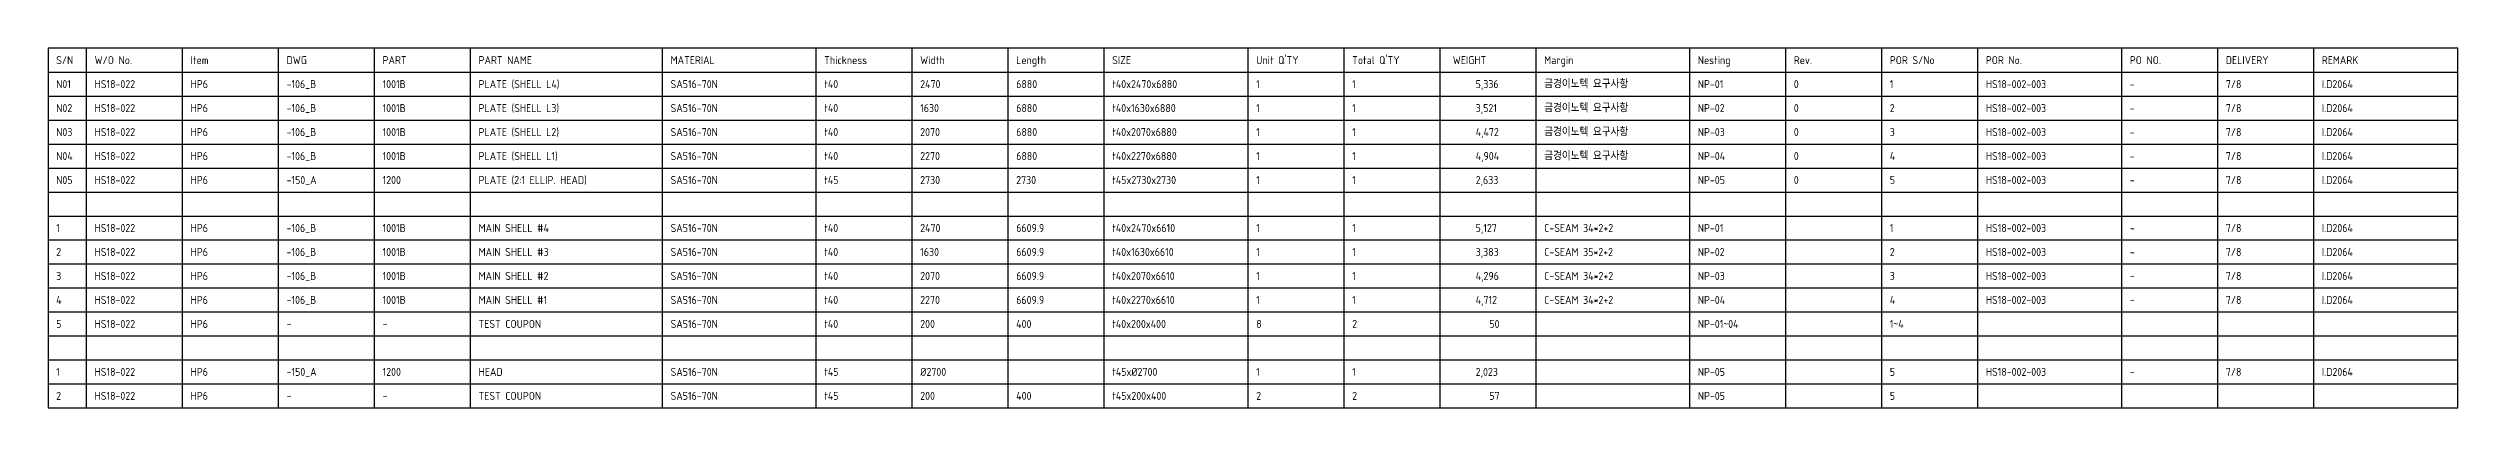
# Model space of a CAD drawing. Header units: millimetres. Extents: x -47360 to 661737, y -45870 to 354580.
# Drawn here: x -47360 to -2180, y 40000 to 46750 of the extents above; entities that cross this region are included whole.
import ezdxf

# ---------------------------------------------------------------- set-up
doc = ezdxf.new("R2010")
doc.units = ezdxf.units.MM
doc.header["$LTSCALE"] = 10
doc.layers.add('T', color=2, linetype='Continuous')
doc.styles.get("Standard").update_dxf_attribs({"font": 'isocp2.shx', "bigfont": 'whgtxt.shx'})

msp = doc.modelspace()

# ---------------------------------------------------------------- linework, layer by layer
at = {"layer": 'T', "color": 7}
for p, q in [((-46640, 40000), (-46640, 46750)), ((-44840, 40000), (-44840, 46750)), ((-43040, 40000), (-43040, 46750)), ((-41240, 40000), (-41240, 46750)), ((-39440, 40000), (-39440, 46750)), ((-35840, 40000), (-35840, 46750)), ((-32960, 40000), (-32960, 46750)), ((-31160, 40000), (-31160, 46750)), ((-29360, 40000), (-29360, 46750)), ((-27560, 40000), (-27560, 46750)), ((-24860, 40000), (-24860, 46750)), ((-23060, 40000), (-23060, 46750)), ((-21260, 40000), (-21260, 46750)), ((-19460, 40000), (-19460, 46750)), ((-16580, 40000), (-16580, 46750)), ((-14780, 40000), (-14780, 46750)), ((-12980, 40000), (-12980, 46750)), ((-11180, 40000), (-11180, 46750)), ((-8480, 40000), (-8480, 46750)), ((-6680, 40000), (-6680, 46750)), ((-4880, 40000), (-4880, 46750)), ((-47360, 46300), (-2180, 46300)), ((-47360, 45850), (-2180, 45850)), ((-47360, 45400), (-2180, 45400)), ((-47360, 44950), (-2180, 44950)), ((-47360, 44500), (-2180, 44500)), ((-47360, 44050), (-2180, 44050)), ((-47360, 43600), (-2180, 43600)), ((-47360, 43150), (-2180, 43150)), ((-47360, 42700), (-2180, 42700)), ((-47360, 42250), (-2180, 42250)), ((-47360, 41800), (-2180, 41800)), ((-47360, 41350), (-2180, 41350)), ((-47360, 40900), (-2180, 40900)), ((-47360, 40450), (-2180, 40450))]:
    msp.add_line(p, q, dxfattribs=at)
msp.add_lwpolyline([(-47360, 40000), (-2180, 40000), (-2180, 46750), (-47360, 46750), (-47360, 40000)], dxfattribs=at)

# ---------------------------------------------------------------- texts
at = {"layer": 'T'}
for s, p in [('S/N', (-47210, 46450)), ('W/O No.', (-46490, 46450)), ('Item', (-44690, 46450)), ('DWG', (-42890, 46450)), ('PART', (-41090, 46450)), ('PART NAME', (-39290, 46450)), ('MATERIAL', (-35690, 46450)), ('Thickness', (-32810, 46450)), ('Width', (-31010, 46450)), ('Length', (-29210, 46450)), ('SIZE', (-27410, 46450)), ("Unit Q'TY", (-24710, 46450)), ("Total Q'TY", (-22910, 46450)), (' WEIGHT ', (-21110, 46450)), ('Margin', (-19310, 46450)), ('Nesting', (-16430, 46450)), ('Rev. ', (-14630, 46450)), ('POR S/No', (-12830, 46450)), ('POR No.', (-11030, 46450)), ('PO NO.', (-8330, 46450)), ('DELIVERY', (-6530, 46450)), ('REMARK', (-4730, 46450)), ('N01', (-47210, 46000)), ('HS18-022', (-46490, 46000)), ('HP6', (-44690, 46000)), ('-106_B', (-42890, 46000)), ('1001B', (-41090, 46000)), ('PLATE (SHELL L4)', (-39290, 46000)), ('SA516-70N', (-35690, 46000)), ('t40', (-32810, 46000)), ('2470', (-31010, 46000)), ('6880', (-29210, 46000)), ('t40x2470x6880', (-27410, 46000)), ('1', (-24710, 46000)), ('1', (-22910, 46000)), ('      5,336 ', (-21110, 46000)), ('금경이노텍 요구사항', (-19310, 46000)), ('NP-01', (-16430, 46000)), ('0', (-14630, 46000)), ('1', (-12830, 46000)), ('HS18-002-003', (-11030, 46000)), ('7/8', (-6530, 46000)), ('I.D2064', (-4730, 46000)), ('N02', (-47210, 45550)), ('HS18-022', (-46490, 45550)), ('HP6', (-44690, 45550)), ('-106_B', (-42890, 45550)), ('1001B', (-41090, 45550)), ('PLATE (SHELL L3)', (-39290, 45550)), ('SA516-70N', (-35690, 45550)), ('t40', (-32810, 45550)), ('1630', (-31010, 45550)), ('6880', (-29210, 45550)), ('t40x1630x6880', (-27410, 45550)), ('1', (-24710, 45550)), ('1', (-22910, 45550)), ('      3,521 ', (-21110, 45550)), ('금경이노텍 요구사항', (-19310, 45550)), ('NP-02', (-16430, 45550)), ('0', (-14630, 45550)), ('2', (-12830, 45550)), ('HS18-002-003', (-11030, 45550)), ('-', (-8330, 46000)), ('7/8', (-6530, 45550)), ('I.D2064', (-4730, 45550)), ('N03', (-47210, 45100)), ('HS18-022', (-46490, 45100)), ('HP6', (-44690, 45100)), ('-106_B', (-42890, 45100)), ('1001B', (-41090, 45100)), ('PLATE (SHELL L2)', (-39290, 45100)), ('SA516-70N', (-35690, 45100)), ('t40', (-32810, 45100)), ('2070', (-31010, 45100)), ('6880', (-29210, 45100)), ('t40x2070x6880', (-27410, 45100)), ('1', (-24710, 45100)), ('1', (-22910, 45100)), ('      4,472 ', (-21110, 45100)), ('금경이노텍 요구사항', (-19310, 45100)), ('NP-03', (-16430, 45100)), ('0', (-14630, 45100)), ('3', (-12830, 45100)), ('HS18-002-003', (-11030, 45100)), ('-', (-8330, 45550)), ('7/8', (-6530, 45100)), ('I.D2064', (-4730, 45100)), ('N04', (-47210, 44650)), ('HS18-022', (-46490, 44650)), ('HP6', (-44690, 44650)), ('-106_B', (-42890, 44650)), ('1001B', (-41090, 44650)), ('PLATE (SHELL L1)', (-39290, 44650)), ('SA516-70N', (-35690, 44650)), ('t40', (-32810, 44650)), ('2270', (-31010, 44650)), ('6880', (-29210, 44650)), ('t40x2270x6880', (-27410, 44650)), ('1', (-24710, 44650)), ('1', (-22910, 44650)), ('      4,904 ', (-21110, 44650)), ('금경이노텍 요구사항', (-19310, 44650)), ('NP-04', (-16430, 44650)), ('0', (-14630, 44650)), ('4', (-12830, 44650)), ('HS18-002-003', (-11030, 44650)), ('-', (-8330, 45100)), ('7/8', (-6530, 44650)), ('I.D2064', (-4730, 44650)), ('N05', (-47210, 44200)), ('HS18-022', (-46490, 44200)), ('HP6', (-44690, 44200)), ('-150_A', (-42890, 44200)), ('1200', (-41090, 44200)), ('PLATE (2:1 ELLIP. HEAD)', (-39290, 44200)), ('SA516-70N', (-35690, 44200)), ('t45', (-32810, 44200)), ('2730', (-31010, 44200)), ('2730', (-29210, 44200)), ('t45x2730x2730', (-27410, 44200)), ('1', (-24710, 44200)), ('1', (-22910, 44200)), ('      2,633 ', (-21110, 44200)), ('NP-05', (-16430, 44200)), ('0', (-14630, 44200)), ('5', (-12830, 44200)), ('HS18-002-003', (-11030, 44200)), ('-', (-8330, 44650)), ('7/8', (-6530, 44200)), ('I.D2064', (-4730, 44200)), ('-', (-8330, 44200)), ('1', (-47210, 43300)), ('HS18-022', (-46490, 43300)), ('HP6', (-44690, 43300)), ('-106_B', (-42890, 43300)), ('1001B', (-41090, 43300)), ('MAIN SHELL #4', (-39290, 43300)), ('SA516-70N', (-35690, 43300)), ('t40', (-32810, 43300)), ('2470', (-31010, 43300)), ('6609.9 ', (-29210, 43300)), ('t40x2470x6610', (-27410, 43300)), ('1', (-24710, 43300)), ('1', (-22910, 43300)), ('      5,127 ', (-21110, 43300)), ('C-SEAM 34*2+2', (-19310, 43300)), ('NP-01', (-16430, 43300)), ('1', (-12830, 43300)), ('HS18-002-003', (-11030, 43300)), ('7/8', (-6530, 43300)), ('I.D2064', (-4730, 43300)), ('2', (-47210, 42850)), ('HS18-022', (-46490, 42850)), ('HP6', (-44690, 42850)), ('-106_B', (-42890, 42850)), ('1001B', (-41090, 42850)), ('MAIN SHELL #3', (-39290, 42850)), ('SA516-70N', (-35690, 42850)), ('t40', (-32810, 42850)), ('1630', (-31010, 42850)), ('6609.9 ', (-29210, 42850)), ('t40x1630x6610', (-27410, 42850)), ('1', (-24710, 42850)), ('1', (-22910, 42850)), ('      3,383 ', (-21110, 42850)), ('C-SEAM 35*2+2', (-19310, 42850)), ('NP-02', (-16430, 42850)), ('2', (-12830, 42850)), ('HS18-002-003', (-11030, 42850)), ('-', (-8330, 43300)), ('7/8', (-6530, 42850)), ('I.D2064', (-4730, 42850)), ('3', (-47210, 42400)), ('HS18-022', (-46490, 42400)), ('HP6', (-44690, 42400)), ('-106_B', (-42890, 42400)), ('1001B', (-41090, 42400)), ('MAIN SHELL #2', (-39290, 42400)), ('SA516-70N', (-35690, 42400)), ('t40', (-32810, 42400)), ('2070', (-31010, 42400)), ('6609.9 ', (-29210, 42400)), ('t40x2070x6610', (-27410, 42400)), ('1', (-24710, 42400)), ('1', (-22910, 42400)), ('      4,296 ', (-21110, 42400)), ('C-SEAM 34*2+2', (-19310, 42400)), ('NP-03', (-16430, 42400)), ('3', (-12830, 42400)), ('HS18-002-003', (-11030, 42400)), ('-', (-8330, 42850)), ('7/8', (-6530, 42400)), ('I.D2064', (-4730, 42400)), ('4', (-47210, 41950)), ('HS18-022', (-46490, 41950)), ('HP6', (-44690, 41950)), ('-106_B', (-42890, 41950)), ('1001B', (-41090, 41950)), ('MAIN SHELL #1', (-39290, 41950)), ('SA516-70N', (-35690, 41950)), ('t40', (-32810, 41950)), ('2270', (-31010, 41950)), ('6609.9 ', (-29210, 41950)), ('t40x2270x6610', (-27410, 41950)), ('1', (-24710, 41950)), ('1', (-22910, 41950)), ('      4,712 ', (-21110, 41950)), ('C-SEAM 34*2+2', (-19310, 41950)), ('NP-04', (-16430, 41950)), ('4', (-12830, 41950)), ('HS18-002-003', (-11030, 41950)), ('-', (-8330, 42400)), ('7/8', (-6530, 41950)), ('I.D2064', (-4730, 41950)), ('5', (-47210, 41500)), ('HS18-022', (-46490, 41500)), ('HP6', (-44690, 41500)), ('-', (-42890, 41500)), ('-', (-41090, 41500)), ('TEST COUPON', (-39290, 41500)), ('SA516-70N', (-35690, 41500)), ('t40', (-32810, 41500)), ('200', (-31010, 41500)), ('400', (-29210, 41500)), ('t40x200x400', (-27410, 41500)), ('8', (-24710, 41500)), ('2', (-22910, 41500)), ('         50 ', (-21110, 41500)), ('NP-01~04', (-16430, 41500)), ('1~4', (-12830, 41500)), ('-', (-8330, 41950)), ('1', (-47210, 40600)), ('HS18-022', (-46490, 40600)), ('HP6', (-44690, 40600)), ('-150_A', (-42890, 40600)), ('1200', (-41090, 40600)), ('HEAD', (-39290, 40600)), ('SA516-70N', (-35690, 40600)), ('t45', (-32810, 40600)), ('%%C2700', (-31010, 40600)), ('t45x%%C2700', (-27410, 40600)), ('1', (-24710, 40600)), ('1', (-22910, 40600)), ('      2,023 ', (-21110, 40600)), ('NP-05', (-16430, 40600)), ('5', (-12830, 40600)), ('HS18-002-003', (-11030, 40600)), ('-', (-8330, 40600)), ('7/8', (-6530, 40600)), ('I.D2064', (-4730, 40600)), ('2', (-47210, 40150)), ('HS18-022', (-46490, 40150)), ('HP6', (-44690, 40150)), ('-', (-42890, 40150)), ('-', (-41090, 40150)), ('TEST COUPON', (-39290, 40150)), ('SA516-70N', (-35690, 40150)), ('t45', (-32810, 40150)), ('200', (-31010, 40150)), ('400', (-29210, 40150)), ('t45x200x400', (-27410, 40150)), ('2', (-24710, 40150)), ('2', (-22910, 40150)), ('         57 ', (-21110, 40150)), ('NP-05', (-16430, 40150)), ('5', (-12830, 40150))]:
    msp.add_text(s, height=150, dxfattribs=at).set_placement(p)

doc.saveas('drawing.dxf')
